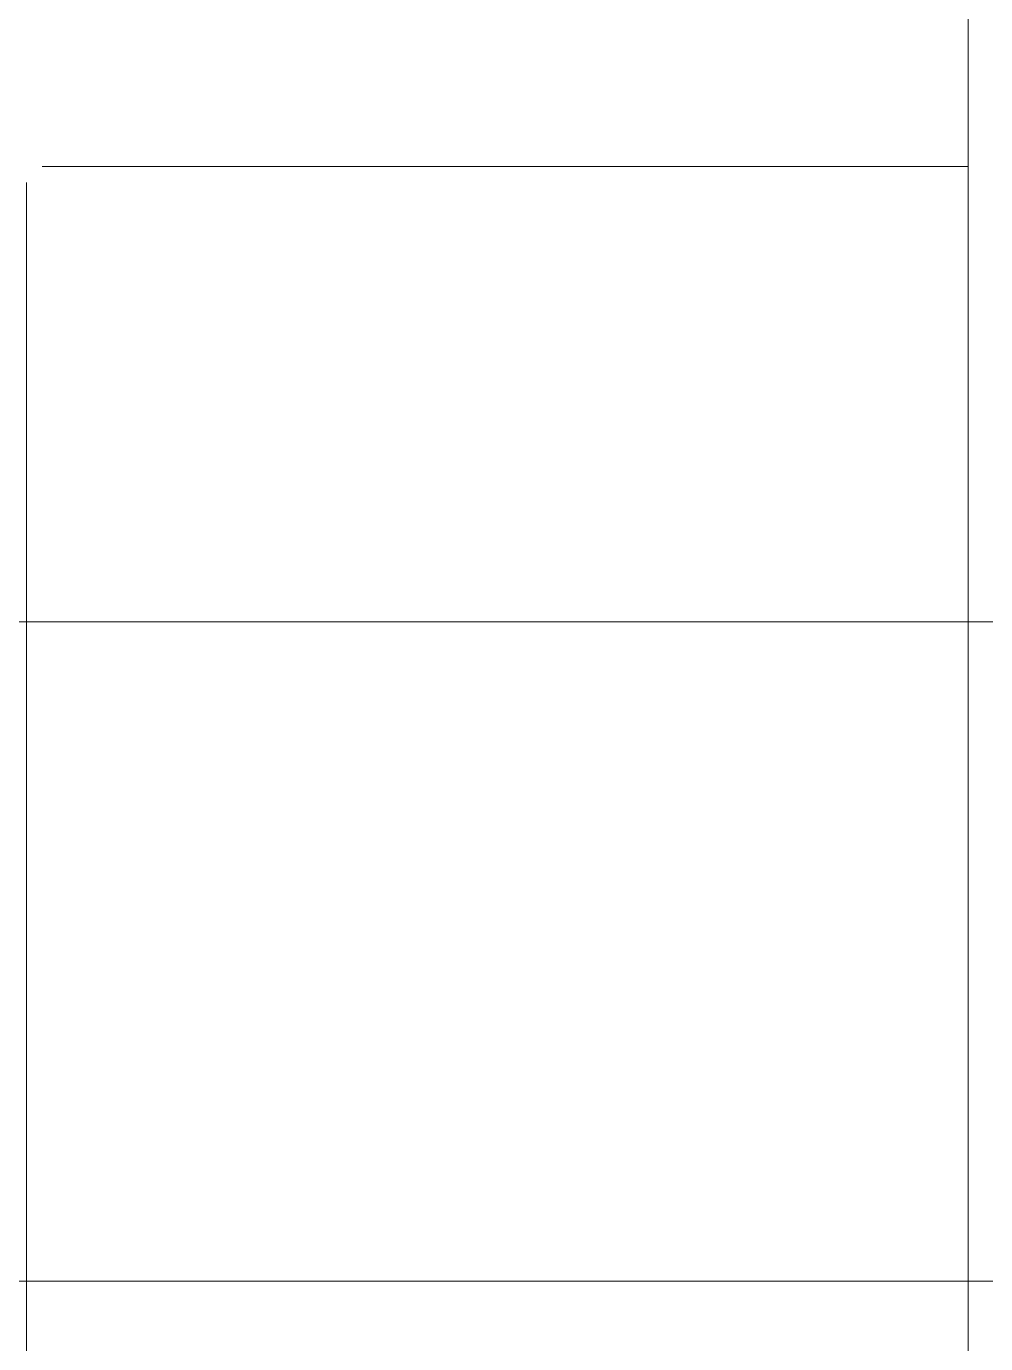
# Model space of a CAD drawing. Header units: metres. Extents: x 3856 to 4207, y -1118 to -691.
# Drawn here: x 3995.70508 to 3995.73564, y -989.78983 to -989.74788 of the extents above; entities that cross this region are included whole.
import ezdxf

# ---------------------------------------------------------------- set-up
doc = ezdxf.new("R2010")
doc.units = ezdxf.units.M
doc.layers.add('Plumbing Fixtures', color=7, linetype='Continuous', lineweight=9)
doc.layers.add('Surface Pattern', color=7, linetype='Continuous', lineweight=9)

# ---------------------------------------------------------------- blocks, each defined once
blk = doc.blocks.new('PM4045551-Ducha-monocontrol-Palma-Pro - Ducha monocontrol Palma Pro-V228-IMPLANTACIÓN - KIT COMERCIAL')
at = {"layer": 'Plumbing Fixtures', "color": 253, "true_color": 0xaaaaaa}
for p, q in [((0.1145, 0.173239), (0.1145, 0.0065)), ((0.1355, 0.0065), (0.1355, 0.173239)), ((0.15, 0.0175), (0.15, 0.047)), ((0.125, 0.0175), (0.1, 0.0175)), ((0.15, 0.0175), (0.125, 0.0175))]:
    blk.add_line(p, q, dxfattribs=at)
at = {"layer": 'Plumbing Fixtures', "color": 253, "true_color": 0xaaaaaa, "flags": 128}
for points in [[(0.125, 0.0475), (0.12402, 0.0475), (0.123042, 0.0475), (0.122067, 0.0475), (0.121097, 0.0475), (0.120133, 0.0475), (0.119176, 0.0475), (0.118229, 0.0475), (0.117293, 0.0475), (0.116369, 0.0475), (0.115459, 0.0475), (0.114564, 0.0475), (0.113686, 0.0475), (0.112826, 0.0475), (0.111986, 0.0475)], [(0.111763, 0.0475), (0.112598, 0.0475), (0.113452, 0.0475), (0.114326, 0.0475), (0.115216, 0.0475), (0.116122, 0.0475), (0.117042, 0.0475), (0.117975, 0.0475), (0.11892, 0.0475), (0.119874, 0.0475), (0.120836, 0.0475), (0.121805, 0.0475), (0.122779, 0.0475), (0.123756, 0.0475), (0.124735, 0.0475), (0.125, 0.0475)], [(0.14948, 0.0475), (0.149422, 0.0475), (0.149324, 0.0475), (0.149187, 0.0475), (0.149012, 0.0475), (0.148798, 0.0475), (0.148546, 0.0475), (0.148256, 0.0475), (0.147929, 0.0475), (0.147566, 0.0475), (0.147166, 0.0475), (0.146731, 0.0475), (0.146262, 0.0475), (0.145758, 0.0475), (0.145221, 0.0475), (0.144651, 0.0475), (0.144051, 0.0475), (0.143419, 0.0475), (0.142758, 0.0475), (0.142069, 0.0475), (0.141353, 0.0475), (0.14061, 0.0475), (0.139843, 0.0475), (0.139051, 0.0475), (0.138237, 0.0475), (0.137402, 0.0475), (0.136548, 0.0475), (0.135674, 0.0475), (0.134784, 0.0475), (0.133878, 0.0475), (0.132958, 0.0475), (0.132025, 0.0475), (0.13108, 0.0475), (0.130126, 0.0475), (0.129164, 0.0475), (0.128195, 0.0475), (0.127221, 0.0475), (0.126244, 0.0475), (0.125265, 0.0475), (0.125, 0.0475)], [(0.125, 0.0475), (0.12598, 0.0475), (0.126958, 0.0475), (0.127933, 0.0475), (0.128903, 0.0475), (0.129867, 0.0475), (0.130824, 0.0475), (0.131771, 0.0475), (0.132707, 0.0475), (0.133631, 0.0475), (0.134541, 0.0475), (0.135436, 0.0475), (0.136314, 0.0475), (0.137174, 0.0475), (0.138014, 0.0475), (0.138834, 0.0475), (0.139631, 0.0475), (0.140405, 0.0475), (0.141155, 0.0475), (0.141879, 0.0475), (0.142575, 0.0475), (0.143244, 0.0475), (0.143883, 0.0475), (0.144492, 0.0475), (0.14507, 0.0475), (0.145616, 0.0475), (0.146129, 0.0475), (0.146608, 0.0475), (0.147052, 0.0475), (0.147462, 0.0475), (0.147835, 0.0475), (0.148172, 0.0475), (0.148471, 0.0475), (0.148734, 0.0475), (0.148958, 0.0475), (0.149144, 0.0475), (0.149291, 0.0475), (0.149399, 0.0475), (0.149468, 0.0475), (0.149499, 0.0475)], [(0.125, 0.0175), (0.104184, 0.0175), (0.086325, 0.0175), (0.07426, 0.0175), (0.07, 0.0175), (0.07426, 0.0175), (0.086325, 0.0175), (0.104184, 0.0175), (0.125, 0.0175)], [(0.125, 0.0175), (0.145816, 0.0175), (0.163675, 0.0175), (0.17574, 0.0175), (0.18, 0.0175), (0.17574, 0.0175), (0.163675, 0.0175), (0.145816, 0.0175), (0.125, 0.0175)]]:
    blk.add_lwpolyline(points, dxfattribs=at)
blk = doc.blocks.new('EDIFICIO TIPO A_rvt-3-IMPLANTACIÓN - KIT COMERCIAL')
at = {"layer": 'Surface Pattern', "true_color": 0x808080}
h = blk.add_hatch(dxfattribs=at)
h.set_pattern_fill('FP_78', color=8, style=0, pattern_type=2)
h.set_pattern_definition([(0, (3994.824, -989.327), (0, 0.566), []), (90, (3994.824, -989.327), (-0.566, 3e-17), [])])
h.paths.add_polyline_path([(3994.617278, -990.227345), (3995.75758, -990.217308), (3995.75758, -989.327345), (3994.25758, -989.327345), (3994.25758, -990.227345)])
h.paths.add_polyline_path([(3995.499281, -989.887345), (3995.373063, -989.877345), (3995.382609, -989.677345), (3995.514484, -989.677345), (3995.506352, -989.885845), (3995.500342, -989.885845)])
at = {"layer": 'Plumbing Fixtures', "lineweight": 9, "rotation": 90}
blk.add_blockref('PM4045551-Ducha-monocontrol-Palma-Pro - Ducha monocontrol Palma Pro-V228-IMPLANTACIÓN - KIT COMERCIAL', (3995.75258, -989.902345), dxfattribs=at)

msp = doc.modelspace()

# ---------------------------------------------------------------- block references
at = {"lineweight": 5}
msp.add_blockref('EDIFICIO TIPO A_rvt-3-IMPLANTACIÓN - KIT COMERCIAL', (0, 0), dxfattribs=at)

doc.saveas('drawing.dxf')
